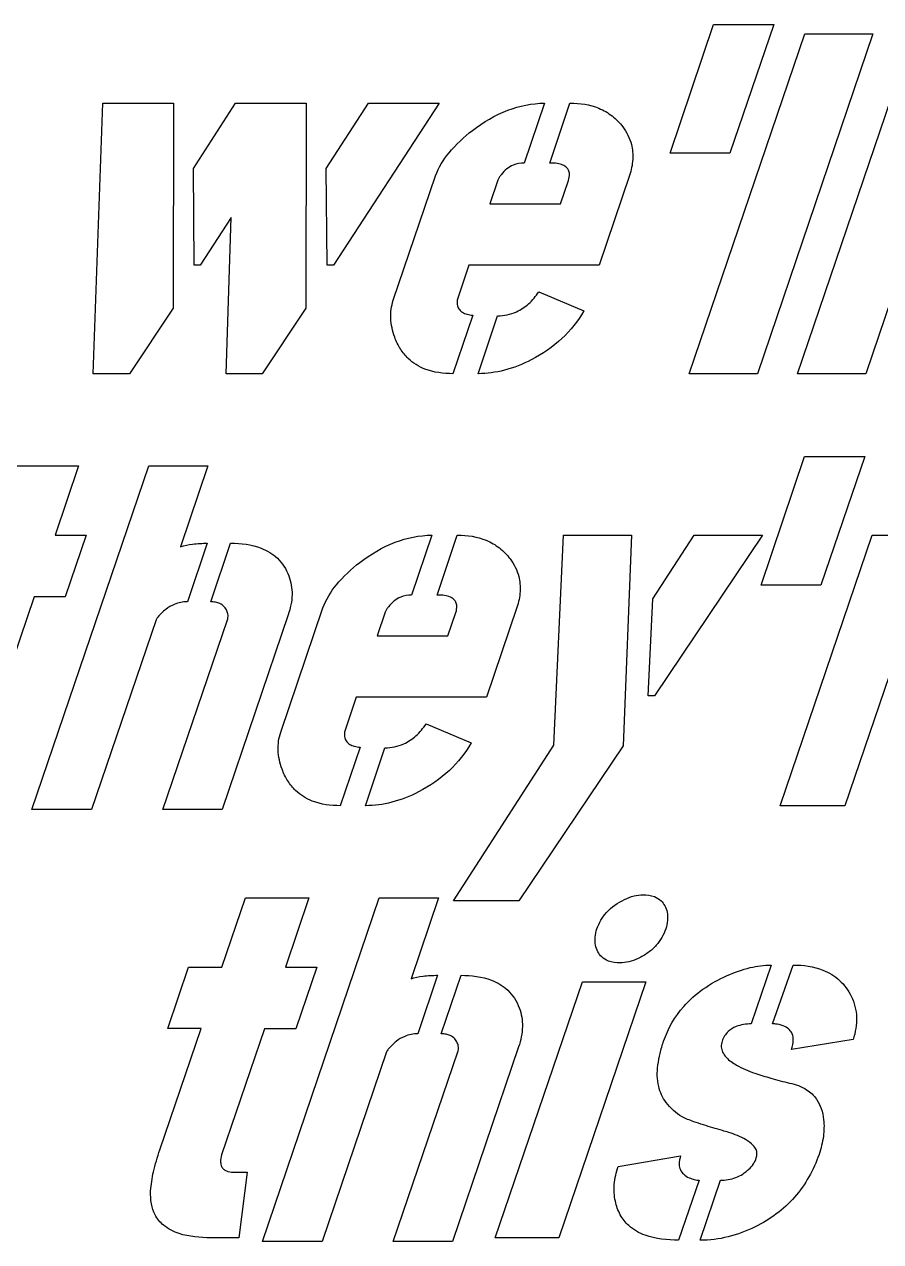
# Model space of a CAD drawing. Header units: inches. Extents: x 3.1 to 35.1, y -33.5 to 2.5.
# Drawn here: x 13.246 to 16.466, y -28.996 to -24.417 of the extents above; entities that cross this region are included whole.
import ezdxf

# ---------------------------------------------------------------- set-up
doc = ezdxf.new("R2010")
doc.units = ezdxf.units.IN
doc.header["$MEASUREMENT"] = 0

msp = doc.modelspace()

# ---------------------------------------------------------------- linework, layer by layer
for p, q in [((15.2017, -24.7135), (15.1257, -24.9389)), ((15.2217, -24.9389), (15.2978, -24.7135)), ((14.6334, -25.4552), (14.7922, -24.9869)), ((15.1804, -25.4232), (15.3498, -25.4952)), ((14.9322, -25.5112), (14.8575, -25.7313)), ((14.9523, -25.7313), (15.0256, -25.5139)), ((13.9337, -26.3691), (13.859, -26.5893)), ((13.9471, -26.5893), (14.0218, -26.3691)), ((14.7782, -26.3385), (14.7021, -26.5639)), ((14.7982, -26.5639), (14.8742, -26.3385)), ((14.2099, -27.0802), (14.3686, -26.6119)), ((14.7568, -27.0482), (14.9262, -27.1202)), ((14.5087, -27.1362), (14.434, -27.3563)), ((14.5287, -27.3563), (14.6021, -27.1389)), ((16.0542, -27.9555), (15.9795, -28.1769)), ((16.0595, -28.1769), (16.1369, -27.9555)), ((14.8002, -27.9941), (14.7255, -28.2143)), ((14.8135, -28.2143), (14.8882, -27.9941)), ((16.3623, -28.2356), (16.1302, -28.273)), ((15.4792, -28.7132), (15.714, -28.6732)), ((15.7834, -28.7652), (15.706, -28.9907)), ((15.7874, -28.9907), (15.8634, -28.7652))]:
    msp.add_line(p, q)
for points in [[(15.8381, -24.4173), (16.0648, -24.4173), (15.8994, -24.9016), (15.674, -24.9016)], [(16.1809, -24.4533), (16.437, -24.4533), (16.0035, -25.7313), (15.746, -25.7313)], [(16.5878, -24.4533), (16.8439, -24.4533), (16.4104, -25.7313), (16.1529, -25.7313)], [(13.5408, -24.7135), (13.8063, -24.7135), (13.805, -25.4845), (13.6409, -25.7313), (13.5048, -25.7313)], [(13.8824, -24.9589), (14.0398, -24.7135), (14.3052, -24.7135), (14.3039, -25.4845), (14.1398, -25.7313), (14.0051, -25.7313), (14.0238, -25.1444), (13.9077, -25.3231), (13.885, -25.3231)], [(14.3813, -24.9589), (14.54, -24.7135), (14.8055, -24.7135), (14.408, -25.3231), (14.3853, -25.3231)], [(16.1802, -26.0423), (16.407, -26.0423), (16.2416, -26.5266), (16.0162, -26.5266)], [(15.5292, -26.3385), (15.4972, -27.1309), (15.105, -27.7139), (14.8595, -27.7139), (15.2371, -27.1282), (15.2731, -26.3385)], [(15.7654, -26.3385), (16.0215, -26.3385), (15.6159, -26.9428), (15.5919, -26.9428), (15.6093, -26.5786)], [(15.3445, -28.0182), (15.5833, -28.0182), (15.2564, -28.9813), (15.0163, -28.9813)]]:
    msp.add_lwpolyline(points, close=True)
for points in [[(15.5219, -24.9856), (15.4072, -25.3231), (14.9176, -25.3231), (14.8735, -25.4552)], [(15.027, -25.0029), (14.9963, -25.0923), (15.2618, -25.0923), (15.2924, -25.0043)], [(12.8892, -27.0255), (13.0439, -26.5693), (12.9185, -26.5693), (12.9972, -26.3385), (13.1226, -26.3385), (13.2107, -26.0783), (13.4495, -26.0783), (13.3614, -26.3385), (13.4788, -26.3385), (13.4001, -26.5706), (13.2827, -26.5706), (13.1213, -27.0442)], [(13.7416, -26.6573), (13.4988, -27.371), (13.2747, -27.371), (13.7136, -26.0783), (13.9364, -26.0783), (13.8337, -26.3825)], [(16.5164, -26.812), (16.331, -27.3563), (16.0882, -27.3563), (16.4337, -26.3385), (16.6765, -26.3385), (16.6392, -26.4519)], [(14.2379, -26.6386), (13.9897, -27.371), (13.767, -27.371), (14.0098, -26.6573)], [(15.0983, -26.6106), (14.9836, -26.9481), (14.494, -26.9481), (14.45, -27.0802)], [(14.6034, -26.6279), (14.5727, -26.7173), (14.8382, -26.7173), (14.8689, -26.6293)], [(13.7556, -28.6505), (13.9104, -28.1943), (13.785, -28.1943), (13.8637, -27.9635), (13.9891, -27.9635), (14.0771, -27.7033), (14.3159, -27.7033), (14.2279, -27.9635), (14.3453, -27.9635), (14.2666, -28.1956), (14.1492, -28.1956), (13.9877, -28.6692)], [(14.6081, -28.2823), (14.3653, -28.996), (14.1412, -28.996), (14.5801, -27.7033), (14.8028, -27.7033), (14.7001, -28.0075)], [(15.1043, -28.2636), (14.8562, -28.996), (14.6334, -28.996), (14.8762, -28.2823)], [(14.0318, -28.7345), (14.0838, -28.7345), (14.0531, -28.9813), (13.9464, -28.9813)]]:
    msp.add_lwpolyline(points)
for points, knots in [([(14.9309, -24.8162), (14.9717, -24.785), (15.016, -24.7587), (15.1084, -24.7236), (15.1543, -24.7144), (15.2017, -24.7135)], [0, 0, 0, 0, 0.3909347, 0.3909347, 0.7525892, 0.7525892, 0.7525892, 0.7525892]), ([(15.2978, -24.7135), (15.3349, -24.7135), (15.3721, -24.7189), (15.4243, -24.7404), (15.4408, -24.7499), (15.4713, -24.7736), (15.4848, -24.7874), (15.4965, -24.8028)], [0, 0, 0, 0, 0.2832723, 0.2832723, 0.4295154, 0.4295154, 0.577475, 0.577475, 0.577475, 0.577475]), ([(14.7922, -24.9869), (14.8037, -24.9556), (14.8218, -24.9268), (14.8684, -24.8695), (14.8992, -24.8412), (14.9309, -24.8162)], [0, 0, 0, 0, 0.2547163, 0.2547163, 0.5628556, 0.5628556, 0.5628556, 0.5628556]), ([(15.4965, -24.8028), (15.5115, -24.8229), (15.5225, -24.8448), (15.5332, -24.8874), (15.5347, -24.9061), (15.5325, -24.9456), (15.5282, -24.966), (15.5219, -24.9856)], [0, 0, 0, 0, 0.1902216, 0.1902216, 0.3344606, 0.3344606, 0.4917357, 0.4917357, 0.4917357, 0.4917357]), ([(15.1257, -24.9389), (15.1116, -24.9389), (15.0978, -24.9413), (15.076, -24.9504), (15.0679, -24.9553), (15.0524, -24.9675), (15.0453, -24.9749), (15.039, -24.9829)], [0, 0, 0, 0, 0.1076722, 0.1076722, 0.1801889, 0.1801889, 0.2580855, 0.2580855, 0.2580855, 0.2580855]), ([(15.2924, -25.0043), (15.2948, -24.9966), (15.2964, -24.9883), (15.2957, -24.9753), (15.2947, -24.9704), (15.2906, -24.9618), (15.288, -24.9583), (15.2809, -24.9517), (15.2763, -24.9489), (15.2647, -24.9439), (15.2572, -24.9421), (15.2408, -24.9394), (15.231, -24.9389), (15.2217, -24.9389)], [0, 0, 0, 0, 0.0608787, 0.0608787, 0.0994011, 0.0994011, 0.1331243, 0.1331243, 0.173307, 0.173307, 0.2293628, 0.2293628, 0.3002935, 0.3002935, 0.3002935, 0.3002935]), ([(15.039, -24.9829), (15.0362, -24.9861), (15.0335, -24.9896), (15.0295, -24.9963), (15.0279, -24.9996), (15.027, -25.0029)], [0, 0, 0, 0, 0.03242563, 0.03242563, 0.0592663, 0.0592663, 0.0592663, 0.0592663]), ([(14.6388, -25.5939), (14.6304, -25.5709), (14.625, -25.547), (14.6232, -25.4995), (14.6263, -25.4771), (14.6334, -25.4552)], [0, 0, 0, 0, 0.1864938, 0.1864938, 0.3619601, 0.3619601, 0.3619601, 0.3619601]), ([(14.8735, -25.4552), (14.8728, -25.4623), (14.873, -25.4697), (14.8763, -25.4816), (14.8785, -25.4863), (14.885, -25.4945), (14.8889, -25.4978), (14.8986, -25.5036), (14.9044, -25.5059), (14.9174, -25.5095), (14.9249, -25.5106), (14.9322, -25.5112)], [0, 0, 0, 0, 0.0546635, 0.0546635, 0.0945088, 0.0945088, 0.1339953, 0.1339953, 0.1804319, 0.1804319, 0.2366498, 0.2366498, 0.2366498, 0.2366498]), ([(15.0256, -25.5139), (15.0502, -25.5132), (15.0741, -25.5084), (15.1133, -25.4909), (15.1284, -25.4808), (15.1569, -25.4553), (15.1695, -25.4398), (15.1804, -25.4232)], [0, 0, 0, 0, 0.1875295, 0.1875295, 0.3274403, 0.3274403, 0.4788506, 0.4788506, 0.4788506, 0.4788506]), ([(15.3498, -25.4952), (15.3278, -25.5339), (15.3003, -25.5683), (15.2332, -25.6308), (15.1942, -25.6574), (15.1524, -25.6793)], [0, 0, 0, 0, 0.3390638, 0.3390638, 0.6988259, 0.6988259, 0.6988259, 0.6988259]), ([(14.8575, -25.7313), (14.822, -25.7313), (14.7856, -25.7267), (14.7288, -25.7046), (14.7076, -25.6916), (14.6782, -25.6633), (14.6686, -25.6513), (14.6516, -25.6243), (14.6445, -25.6094), (14.6388, -25.5939)], [0, 0, 0, 0, 0.2710846, 0.2710846, 0.4640273, 0.4640273, 0.5815354, 0.5815354, 0.7070764, 0.7070764, 0.7070764, 0.7070764]), ([(15.1524, -25.6793), (15.12, -25.6957), (15.0861, -25.7092), (15.0186, -25.7267), (14.9857, -25.7313), (14.9523, -25.7313)], [0, 0, 0, 0, 0.2765005, 0.2765005, 0.5311561, 0.5311561, 0.5311561, 0.5311561]), ([(13.8337, -26.3825), (13.8482, -26.3776), (13.8635, -26.3745), (13.8968, -26.3701), (13.9155, -26.3691), (13.9337, -26.3691)], [0, 0, 0, 0, 0.1165146, 0.1165146, 0.2556276, 0.2556276, 0.2556276, 0.2556276]), ([(14.0218, -26.3691), (14.0602, -26.3691), (14.1003, -26.3737), (14.159, -26.3963), (14.1797, -26.4086), (14.2068, -26.4345), (14.2151, -26.4445), (14.2297, -26.4669), (14.2357, -26.4791), (14.2405, -26.4919)], [0, 0, 0, 0, 0.2927828, 0.2927828, 0.4782269, 0.4782269, 0.5776986, 0.5776986, 0.6814826, 0.6814826, 0.6814826, 0.6814826]), ([(14.5074, -26.4412), (14.5481, -26.41), (14.5924, -26.3837), (14.6848, -26.3486), (14.7307, -26.3394), (14.7782, -26.3385)], [0, 0, 0, 0, 0.3909347, 0.3909347, 0.7525892, 0.7525892, 0.7525892, 0.7525892]), ([(14.8742, -26.3385), (14.9114, -26.3385), (14.9486, -26.3439), (15.0007, -26.3654), (15.0172, -26.3749), (15.0478, -26.3986), (15.0612, -26.4124), (15.073, -26.4278)], [0, 0, 0, 0, 0.2832723, 0.2832723, 0.4295154, 0.4295154, 0.577475, 0.577475, 0.577475, 0.577475]), ([(14.3686, -26.6119), (14.3802, -26.5806), (14.3982, -26.5518), (14.4448, -26.4945), (14.4756, -26.4662), (14.5074, -26.4412)], [0, 0, 0, 0, 0.2547163, 0.2547163, 0.5628556, 0.5628556, 0.5628556, 0.5628556]), ([(15.073, -26.4278), (15.0879, -26.4479), (15.0989, -26.4698), (15.1096, -26.5124), (15.1112, -26.5311), (15.1089, -26.5706), (15.1046, -26.591), (15.0983, -26.6106)], [0, 0, 0, 0, 0.1902216, 0.1902216, 0.3344606, 0.3344606, 0.4917357, 0.4917357, 0.4917357, 0.4917357]), ([(14.2405, -26.4919), (14.2491, -26.5144), (14.253, -26.5378), (14.2521, -26.5881), (14.2465, -26.6139), (14.2379, -26.6386)], [0, 0, 0, 0, 0.1837753, 0.1837753, 0.3833824, 0.3833824, 0.3833824, 0.3833824]), ([(13.859, -26.5893), (13.8419, -26.5893), (13.8255, -26.5925), (13.7982, -26.6038), (13.7876, -26.6103), (13.7669, -26.6263), (13.7571, -26.6361), (13.7483, -26.6466)], [0, 0, 0, 0, 0.1301316, 0.1301316, 0.225091, 0.225091, 0.3297407, 0.3297407, 0.3297407, 0.3297407]), ([(13.9977, -26.6079), (13.993, -26.6028), (13.9874, -26.5988), (13.9761, -26.5935), (13.9708, -26.5919), (13.9594, -26.5897), (13.9532, -26.5893), (13.9471, -26.5893)], [0, 0, 0, 0, 0.0533999, 0.0533999, 0.0950708, 0.0950708, 0.1419359, 0.1419359, 0.1419359, 0.1419359]), ([(14.7021, -26.5639), (14.688, -26.5639), (14.6743, -26.5663), (14.6524, -26.5754), (14.6443, -26.5803), (14.6289, -26.5925), (14.6217, -26.5999), (14.6154, -26.6079)], [0, 0, 0, 0, 0.1076722, 0.1076722, 0.1801889, 0.1801889, 0.2580855, 0.2580855, 0.2580855, 0.2580855]), ([(14.8689, -26.6293), (14.8712, -26.6216), (14.8728, -26.6133), (14.8722, -26.6003), (14.8711, -26.5954), (14.8671, -26.5868), (14.8645, -26.5833), (14.8573, -26.5767), (14.8527, -26.5739), (14.8412, -26.5689), (14.8337, -26.5671), (14.8172, -26.5644), (14.8075, -26.5639), (14.7982, -26.5639)], [0, 0, 0, 0, 0.0608787, 0.0608787, 0.0994011, 0.0994011, 0.1331243, 0.1331243, 0.173307, 0.173307, 0.2293628, 0.2293628, 0.3002935, 0.3002935, 0.3002935, 0.3002935]), ([(13.7483, -26.6466), (13.7468, -26.6485), (13.7452, -26.6506), (13.743, -26.6542), (13.7421, -26.6558), (13.7416, -26.6573)], [0, 0, 0, 0, 0.01826507, 0.01826507, 0.03200885, 0.03200885, 0.03200885, 0.03200885]), ([(14.0098, -26.6573), (14.0116, -26.6513), (14.0124, -26.6452), (14.0114, -26.6335), (14.0099, -26.6283), (14.0051, -26.6178), (14.0017, -26.6126), (13.9977, -26.6079)], [0, 0, 0, 0, 0.0477213, 0.0477213, 0.0894301, 0.0894301, 0.1359555, 0.1359555, 0.1359555, 0.1359555]), ([(14.6154, -26.6079), (14.6126, -26.6111), (14.6099, -26.6146), (14.6059, -26.6213), (14.6044, -26.6246), (14.6034, -26.6279)], [0, 0, 0, 0, 0.03242563, 0.03242563, 0.0592663, 0.0592663, 0.0592663, 0.0592663]), ([(14.6021, -27.1389), (14.6267, -27.1382), (14.6505, -27.1334), (14.6897, -27.1159), (14.7049, -27.1058), (14.7333, -27.0803), (14.746, -27.0648), (14.7568, -27.0482)], [0, 0, 0, 0, 0.1875295, 0.1875295, 0.3274403, 0.3274403, 0.4788506, 0.4788506, 0.4788506, 0.4788506]), ([(14.2152, -27.2189), (14.2068, -27.1959), (14.2015, -27.172), (14.1996, -27.1245), (14.2027, -27.1021), (14.2099, -27.0802)], [0, 0, 0, 0, 0.1864938, 0.1864938, 0.3619601, 0.3619601, 0.3619601, 0.3619601]), ([(14.45, -27.0802), (14.4492, -27.0873), (14.4494, -27.0947), (14.4527, -27.1066), (14.455, -27.1113), (14.4614, -27.1195), (14.4653, -27.1228), (14.475, -27.1286), (14.4808, -27.1309), (14.4938, -27.1345), (14.5013, -27.1356), (14.5087, -27.1362)], [0, 0, 0, 0, 0.0546635, 0.0546635, 0.0945088, 0.0945088, 0.1339953, 0.1339953, 0.1804319, 0.1804319, 0.2366498, 0.2366498, 0.2366498, 0.2366498]), ([(14.9262, -27.1202), (14.9042, -27.1589), (14.8767, -27.1933), (14.8097, -27.2558), (14.7706, -27.2824), (14.7288, -27.3043)], [0, 0, 0, 0, 0.3390638, 0.3390638, 0.6988259, 0.6988259, 0.6988259, 0.6988259]), ([(14.434, -27.3563), (14.3984, -27.3563), (14.3621, -27.3517), (14.3053, -27.3296), (14.2841, -27.3166), (14.2547, -27.2883), (14.2451, -27.2763), (14.228, -27.2493), (14.2209, -27.2344), (14.2152, -27.2189)], [0, 0, 0, 0, 0.2710846, 0.2710846, 0.4640273, 0.4640273, 0.5815354, 0.5815354, 0.7070764, 0.7070764, 0.7070764, 0.7070764]), ([(14.7288, -27.3043), (14.6964, -27.3207), (14.6625, -27.3342), (14.5951, -27.3517), (14.5621, -27.3563), (14.5287, -27.3563)], [0, 0, 0, 0, 0.2765005, 0.2765005, 0.5311561, 0.5311561, 0.5311561, 0.5311561]), ([(15.5032, -27.7087), (15.5145, -27.7032), (15.5264, -27.6987), (15.5497, -27.6929), (15.5611, -27.6913), (15.5726, -27.6913)], [0, 0, 0, 0, 0.0957941, 0.0957941, 0.1834106, 0.1834106, 0.1834106, 0.1834106]), ([(15.5726, -27.6913), (15.587, -27.6913), (15.6017, -27.6931), (15.6244, -27.7019), (15.6329, -27.707), (15.6458, -27.7193), (15.6504, -27.7256), (15.6583, -27.7401), (15.6612, -27.7483), (15.6633, -27.7567)], [0, 0, 0, 0, 0.1094762, 0.1094762, 0.1854695, 0.1854695, 0.2454282, 0.2454282, 0.3112231, 0.3112231, 0.3112231, 0.3112231]), ([(15.3992, -27.8194), (15.407, -27.7967), (15.4187, -27.7763), (15.4538, -27.7371), (15.4774, -27.7209), (15.5032, -27.7087)], [0, 0, 0, 0, 0.1827535, 0.1827535, 0.4008304, 0.4008304, 0.4008304, 0.4008304]), ([(15.6633, -27.7567), (15.6651, -27.767), (15.6655, -27.7773), (15.6637, -27.7985), (15.6614, -27.8091), (15.658, -27.8194)], [0, 0, 0, 0, 0.0795083, 0.0795083, 0.1622016, 0.1622016, 0.1622016, 0.1622016]), ([(15.3938, -27.8808), (15.392, -27.8708), (15.3916, -27.8608), (15.3934, -27.84), (15.3958, -27.8296), (15.3992, -27.8194)], [0, 0, 0, 0, 0.0769743, 0.0769743, 0.1587379, 0.1587379, 0.1587379, 0.1587379]), ([(15.658, -27.8194), (15.6502, -27.8424), (15.6384, -27.8631), (15.6132, -27.8917), (15.603, -27.9009), (15.58, -27.9177), (15.5672, -27.9251), (15.5539, -27.9314)], [0, 0, 0, 0, 0.1851039, 0.1851039, 0.2901801, 0.2901801, 0.4024221, 0.4024221, 0.4024221, 0.4024221]), ([(15.4859, -27.9475), (15.4712, -27.9475), (15.456, -27.9456), (15.4329, -27.9369), (15.4244, -27.9318), (15.4113, -27.9194), (15.4065, -27.913), (15.3986, -27.8979), (15.3957, -27.8894), (15.3938, -27.8808)], [0, 0, 0, 0, 0.1120324, 0.1120324, 0.1880617, 0.1880617, 0.2497063, 0.2497063, 0.3173647, 0.3173647, 0.3173647, 0.3173647]), ([(15.5539, -27.9314), (15.5426, -27.9365), (15.5309, -27.9406), (15.5081, -27.946), (15.497, -27.9475), (15.4859, -27.9475)], [0, 0, 0, 0, 0.0940052, 0.0940052, 0.1788294, 0.1788294, 0.1788294, 0.1788294]), ([(15.8888, -27.9955), (15.9166, -27.9832), (15.9458, -27.9726), (16.0012, -27.9592), (16.0277, -27.9555), (16.0542, -27.9555)], [0, 0, 0, 0, 0.2322416, 0.2322416, 0.4340278, 0.4340278, 0.4340278, 0.4340278]), ([(16.1369, -27.9555), (16.1749, -27.9555), (16.2138, -27.9604), (16.2723, -27.9836), (16.2933, -27.9963), (16.3299, -28.0302), (16.3444, -28.0504), (16.3557, -28.0729)], [0, 0, 0, 0, 0.2898511, 0.2898511, 0.4789827, 0.4789827, 0.6701554, 0.6701554, 0.6701554, 0.6701554]), ([(14.7001, -28.0075), (14.7146, -28.0026), (14.73, -27.9995), (14.7632, -27.9951), (14.7819, -27.9941), (14.8002, -27.9941)], [0, 0, 0, 0, 0.1165146, 0.1165146, 0.2556276, 0.2556276, 0.2556276, 0.2556276]), ([(14.8882, -27.9941), (14.9266, -27.9941), (14.9668, -27.9987), (15.0255, -28.0213), (15.0462, -28.0336), (15.0733, -28.0595), (15.0816, -28.0695), (15.0961, -28.0919), (15.1022, -28.1041), (15.107, -28.1169)], [0, 0, 0, 0, 0.2927828, 0.2927828, 0.4782269, 0.4782269, 0.5776986, 0.5776986, 0.6814826, 0.6814826, 0.6814826, 0.6814826]), ([(15.65, -28.2423), (15.6665, -28.1936), (15.6914, -28.1497), (15.7468, -28.0869), (15.771, -28.0656), (15.826, -28.0267), (15.8568, -28.0097), (15.8888, -27.9955)], [0, 0, 0, 0, 0.3919516, 0.3919516, 0.6383812, 0.6383812, 0.905071, 0.905071, 0.905071, 0.905071]), ([(16.3557, -28.0729), (16.3674, -28.098), (16.3742, -28.1245), (16.3765, -28.1807), (16.3716, -28.2086), (16.3623, -28.2356)], [0, 0, 0, 0, 0.2116803, 0.2116803, 0.4290568, 0.4290568, 0.4290568, 0.4290568]), ([(15.107, -28.1169), (15.1156, -28.1394), (15.1194, -28.1628), (15.1185, -28.2131), (15.113, -28.2389), (15.1043, -28.2636)], [0, 0, 0, 0, 0.1837753, 0.1837753, 0.3833824, 0.3833824, 0.3833824, 0.3833824]), ([(15.9795, -28.1769), (15.9603, -28.1772), (15.9403, -28.1798), (15.9111, -28.1914), (15.9009, -28.1976), (15.8872, -28.211), (15.8829, -28.2164), (15.8754, -28.2286), (15.8724, -28.2353), (15.8701, -28.2423)], [0, 0, 0, 0, 0.1461818, 0.1461818, 0.2384587, 0.2384587, 0.291677, 0.291677, 0.3474503, 0.3474503, 0.3474503, 0.3474503]), ([(16.0769, -28.1782), (16.0739, -28.1778), (16.0709, -28.1775), (16.0651, -28.177), (16.0623, -28.1769), (16.0595, -28.1769)], [0, 0, 0, 0, 0.02297691, 0.02297691, 0.04414003, 0.04414003, 0.04414003, 0.04414003]), ([(16.1302, -28.273), (16.1342, -28.2614), (16.1373, -28.2488), (16.1374, -28.229), (16.1363, -28.2217), (16.1312, -28.2089), (16.1277, -28.2038), (16.1184, -28.1943), (16.1125, -28.1903), (16.0971, -28.1828), (16.0868, -28.18), (16.0769, -28.1782)], [0, 0, 0, 0, 0.0930026, 0.0930026, 0.1497933, 0.1497933, 0.1975922, 0.1975922, 0.2510852, 0.2510852, 0.3281635, 0.3281635, 0.3281635, 0.3281635]), ([(14.7255, -28.2143), (14.7084, -28.2143), (14.6919, -28.2175), (14.6647, -28.2288), (14.6541, -28.2353), (14.6333, -28.2513), (14.6236, -28.2611), (14.6147, -28.2716)], [0, 0, 0, 0, 0.1301316, 0.1301316, 0.225091, 0.225091, 0.3297407, 0.3297407, 0.3297407, 0.3297407]), ([(14.8642, -28.2329), (14.8594, -28.2278), (14.8538, -28.2238), (14.8425, -28.2185), (14.8373, -28.2169), (14.8259, -28.2147), (14.8197, -28.2143), (14.8135, -28.2143)], [0, 0, 0, 0, 0.0533999, 0.0533999, 0.0950708, 0.0950708, 0.1419359, 0.1419359, 0.1419359, 0.1419359]), ([(14.8762, -28.2823), (14.8781, -28.2763), (14.8789, -28.2702), (14.8778, -28.2585), (14.8764, -28.2533), (14.8716, -28.2428), (14.8681, -28.2376), (14.8642, -28.2329)], [0, 0, 0, 0, 0.0477213, 0.0477213, 0.0894301, 0.0894301, 0.1359555, 0.1359555, 0.1359555, 0.1359555]), ([(15.6286, -28.3317), (15.6305, -28.317), (15.6332, -28.3024), (15.6403, -28.2725), (15.6448, -28.2573), (15.65, -28.2423)], [0, 0, 0, 0, 0.1128386, 0.1128386, 0.2336887, 0.2336887, 0.2336887, 0.2336887]), ([(15.8701, -28.2423), (15.8676, -28.2492), (15.8664, -28.2564), (15.8671, -28.2705), (15.8688, -28.2769), (15.8751, -28.2906), (15.8802, -28.2975), (15.8966, -28.3147), (15.9103, -28.3241), (15.9449, -28.3439), (15.9697, -28.3542), (15.9928, -28.3623)], [0, 0, 0, 0, 0.0562141, 0.0562141, 0.1072149, 0.1072149, 0.1713229, 0.1713229, 0.2884555, 0.2884555, 0.4762391, 0.4762391, 0.4762391, 0.4762391]), ([(14.6147, -28.2716), (14.6132, -28.2735), (14.6117, -28.2756), (14.6094, -28.2792), (14.6086, -28.2808), (14.6081, -28.2823)], [0, 0, 0, 0, 0.01826507, 0.01826507, 0.03200885, 0.03200885, 0.03200885, 0.03200885]), ([(15.7193, -28.5264), (15.6962, -28.5121), (15.6754, -28.4945), (15.646, -28.4543), (15.6367, -28.4342), (15.6251, -28.3859), (15.625, -28.3585), (15.6286, -28.3317)], [0, 0, 0, 0, 0.2071486, 0.2071486, 0.3791765, 0.3791765, 0.5858586, 0.5858586, 0.5858586, 0.5858586]), ([(15.9928, -28.3623), (16.0125, -28.3691), (16.0329, -28.3753), (16.0761, -28.3877), (16.1, -28.3939), (16.1235, -28.3997)], [0, 0, 0, 0, 0.1584494, 0.1584494, 0.3431598, 0.3431598, 0.3431598, 0.3431598]), ([(16.1235, -28.3997), (16.1462, -28.4042), (16.1684, -28.4118), (16.2026, -28.434), (16.2151, -28.446), (16.2324, -28.4713), (16.2381, -28.483), (16.247, -28.5088), (16.25, -28.5229), (16.2516, -28.5371)], [0, 0, 0, 0, 0.1760129, 0.1760129, 0.3106078, 0.3106078, 0.4095203, 0.4095203, 0.5185107, 0.5185107, 0.5185107, 0.5185107]), ([(15.8354, -28.5678), (15.8124, -28.561), (15.7864, -28.5529), (15.7482, -28.5393), (15.7315, -28.5328), (15.7193, -28.5264)], [0, 0, 0, 0, 0.182797, 0.182797, 0.3072209, 0.3072209, 0.3072209, 0.3072209]), ([(15.8954, -28.5851), (15.8878, -28.583), (15.8786, -28.5803), (15.8595, -28.5748), (15.8469, -28.5711), (15.8354, -28.5678)], [0, 0, 0, 0, 0.0601295, 0.0601295, 0.1525271, 0.1525271, 0.1525271, 0.1525271]), ([(16.2516, -28.5371), (16.254, -28.5577), (16.2533, -28.5786), (16.2475, -28.6224), (16.2417, -28.6455), (16.2343, -28.6678)], [0, 0, 0, 0, 0.1581784, 0.1581784, 0.3372781, 0.3372781, 0.3372781, 0.3372781]), ([(15.9981, -28.6812), (16.0001, -28.6758), (16.0012, -28.6702), (16.0007, -28.6593), (15.9995, -28.6544), (15.9947, -28.6438), (15.9909, -28.6385), (15.9786, -28.6254), (15.9684, -28.6182), (15.9393, -28.6012), (15.9163, -28.5921), (15.8954, -28.5851)], [0, 0, 0, 0, 0.0436912, 0.0436912, 0.0830218, 0.0830218, 0.1318959, 0.1318959, 0.2202762, 0.2202762, 0.3890917, 0.3890917, 0.3890917, 0.3890917]), ([(13.7209, -28.8052), (13.7224, -28.7814), (13.7264, -28.7571), (13.7379, -28.7059), (13.7463, -28.6776), (13.7556, -28.6505)], [0, 0, 0, 0, 0.1818206, 0.1818206, 0.4005944, 0.4005944, 0.4005944, 0.4005944]), ([(13.9877, -28.6692), (13.9853, -28.678), (13.9836, -28.6879), (13.9842, -28.7025), (13.9852, -28.7079), (13.9892, -28.7167), (13.9916, -28.72), (13.9979, -28.7259), (14.0016, -28.7281), (14.0134, -28.733), (14.0225, -28.7343), (14.0318, -28.7345)], [0, 0, 0, 0, 0.0700841, 0.0700841, 0.1113124, 0.1113124, 0.1432088, 0.1432088, 0.1763216, 0.1763216, 0.2400763, 0.2400763, 0.2400763, 0.2400763]), ([(15.714, -28.6732), (15.7105, -28.6833), (15.7081, -28.6943), (15.7087, -28.7122), (15.7101, -28.7191), (15.7157, -28.7316), (15.7195, -28.7368), (15.7305, -28.7475), (15.7381, -28.7522), (15.746, -28.7559)], [0, 0, 0, 0, 0.0818873, 0.0818873, 0.1362504, 0.1362504, 0.1860656, 0.1860656, 0.2526388, 0.2526388, 0.2526388, 0.2526388]), ([(15.9701, -28.7239), (15.9769, -28.718), (15.9829, -28.7113), (15.9924, -28.6968), (15.9959, -28.6893), (15.9981, -28.6812)], [0, 0, 0, 0, 0.0682026, 0.0682026, 0.1322589, 0.1322589, 0.1322589, 0.1322589]), ([(16.2343, -28.6678), (16.2138, -28.7272), (16.1838, -28.7815), (16.1006, -28.8757), (16.0505, -28.9122), (15.9941, -28.94)], [0, 0, 0, 0, 0.4786876, 0.4786876, 0.9575004, 0.9575004, 0.9575004, 0.9575004]), ([(15.4685, -28.8439), (15.464, -28.823), (15.4628, -28.8019), (15.4664, -28.7576), (15.4717, -28.735), (15.4792, -28.7132)], [0, 0, 0, 0, 0.1629534, 0.1629534, 0.3387856, 0.3387856, 0.3387856, 0.3387856]), ([(15.8634, -28.7652), (15.8833, -28.7652), (15.9028, -28.7621), (15.9397, -28.7478), (15.9559, -28.7373), (15.9701, -28.7239)], [0, 0, 0, 0, 0.1519052, 0.1519052, 0.3011491, 0.3011491, 0.3011491, 0.3011491]), ([(15.746, -28.7559), (15.7523, -28.7584), (15.7588, -28.7606), (15.7713, -28.7637), (15.7773, -28.7648), (15.7834, -28.7652)], [0, 0, 0, 0, 0.05160999, 0.05160999, 0.09799097, 0.09799097, 0.09799097, 0.09799097]), ([(13.9464, -28.9813), (13.9076, -28.9813), (13.8655, -28.9777), (13.8072, -28.9587), (13.7869, -28.9488), (13.7564, -28.9233), (13.7457, -28.9101), (13.731, -28.8819), (13.7266, -28.8681), (13.7209, -28.8379), (13.7202, -28.8215), (13.7209, -28.8052)], [0, 0, 0, 0, 0.2956039, 0.2956039, 0.4654521, 0.4654521, 0.5971207, 0.5971207, 0.707052, 0.707052, 0.8304993, 0.8304993, 0.8304993, 0.8304993]), ([(15.706, -28.9907), (15.6644, -28.9907), (15.6198, -28.9862), (15.5578, -28.9636), (15.5366, -28.9519), (15.5058, -28.9239), (15.4953, -28.9104), (15.4782, -28.8792), (15.4723, -28.8618), (15.4685, -28.8439)], [0, 0, 0, 0, 0.3172843, 0.3172843, 0.5017458, 0.5017458, 0.6333398, 0.6333398, 0.772437, 0.772437, 0.772437, 0.772437]), ([(15.9941, -28.94), (15.9617, -28.9564), (15.9278, -28.9693), (15.8579, -28.9865), (15.8229, -28.9907), (15.7874, -28.9907)], [0, 0, 0, 0, 0.2773992, 0.2773992, 0.5481258, 0.5481258, 0.5481258, 0.5481258])]:
    msp.add_open_spline(points, degree=3, knots=knots)

doc.saveas('drawing.dxf')
